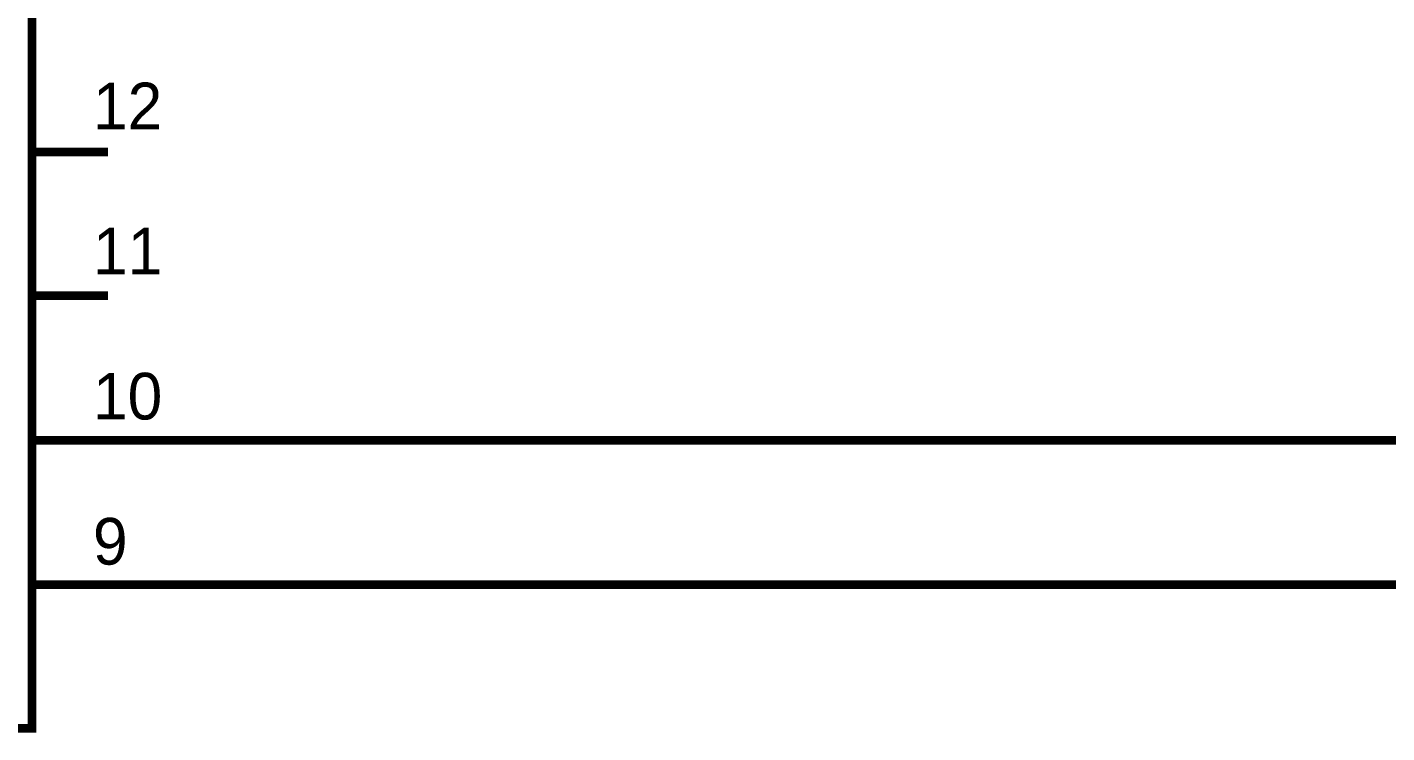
# Model space of a CAD drawing. Header units: millimetres. Extents: x 0 to 841, y 0 to 594.
# Drawn here: x 239.73 to 286.87, y 192.35 to 216.81 of the extents above; entities that cross this region are included whole.
import ezdxf

# ---------------------------------------------------------------- set-up
doc = ezdxf.new("R2010")
doc.units = ezdxf.units.MM
doc.layers.add('Sheet', color=255, linetype='Continuous')

msp = doc.modelspace()

# ---------------------------------------------------------------- linework, layer by layer
at = {"layer": 'Sheet', "const_width": 0.3}
for points in [[(242.522, 197.483), (327.525, 197.483), (327.525, 375.001), (362.514, 375.001)], [(242.522, 202.492), (325.009, 202.492), (325.009, 369.992), (362.514, 369.992)], [(240.029, 212.486), (242.522, 212.486)], [(240.029, 207.5), (242.522, 207.5)], [(240.029, 202.492), (242.522, 202.492)], [(240.029, 197.483), (242.522, 197.483)]]:
    msp.add_lwpolyline(points, dxfattribs=at)
msp.add_lwpolyline([(210.025, 237.483), (239.894, 237.483), (239.894, 192.498), (210.025, 192.498), (210.025, 237.483)], close=True, dxfattribs=at)

# ---------------------------------------------------------------- texts
at = {"layer": 'Sheet'}
for s, height, p in [('12', 1.6171, (242.005, 213.272)), ('11', 1.6171, (242.005, 208.241)), ('10', 1.6171, (242.005, 203.211)), ('9', 1.617, (242.005, 198.18))]:
    msp.add_text(s, height=height, dxfattribs=at).set_placement(p)

doc.saveas('drawing.dxf')
